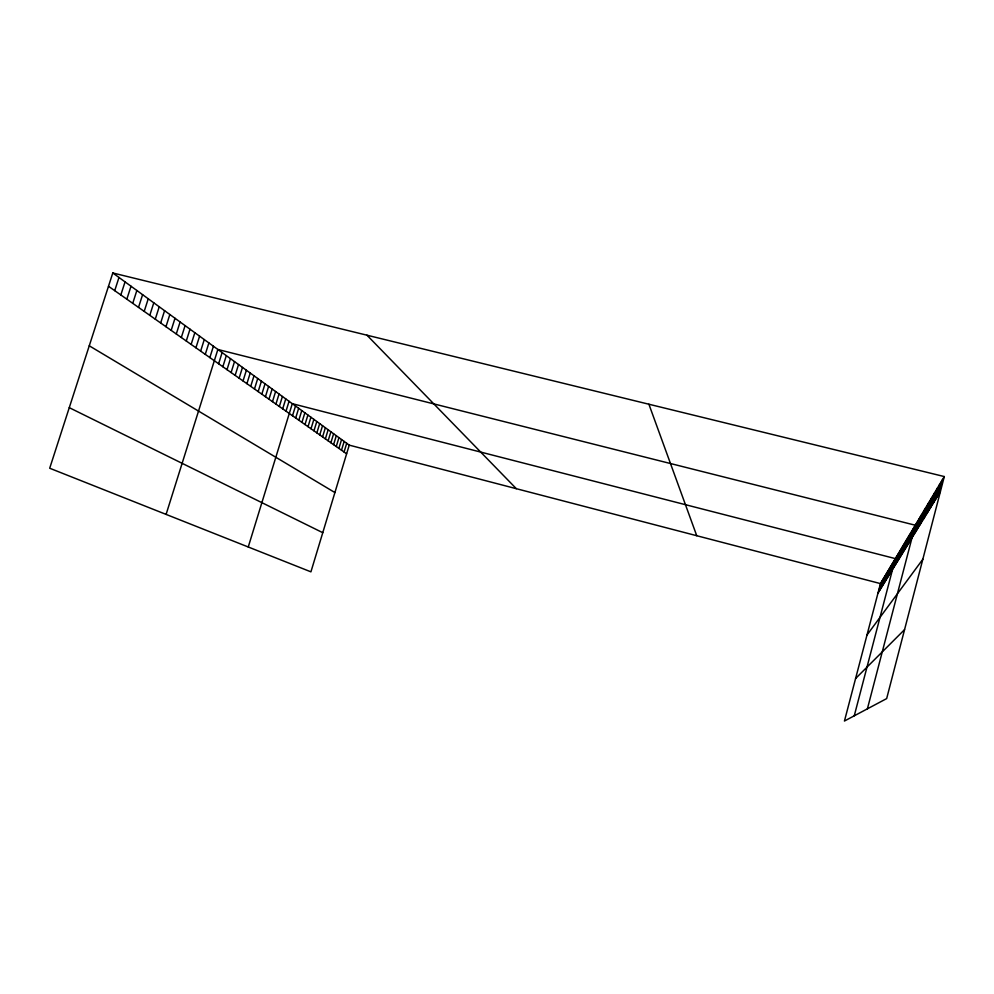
<?xml version="1.0" encoding="UTF-8"?>
<svg xmlns="http://www.w3.org/2000/svg" width="994" height="994" viewBox="0 0 994 994"><rect width="100%" height="100%" fill="white"/><g stroke="black" fill="none" stroke-linecap="round" stroke-linejoin="round"><path stroke-width="1.49" d="M922.084 521.378L925.588 507.934M923.451 519.166L926.992 505.586M924.842 516.905L928.408 503.2M926.271 514.594L929.862 500.765M927.713 512.245L931.341 498.292M929.191 509.847L932.857 495.757M930.695 507.412L934.385 493.173M932.223 504.915L935.963 490.551M933.788 502.368L937.566 487.855M935.391 499.783L939.193 485.122M937.019 497.124L940.858 482.326M938.684 494.428L942.56 479.468M944.3 476.561L886.66 698.596L844.44 721.035L880.473 583.602L944.3 476.561L112.794 272.965L49.7 468.236L310.923 571.848L349.242 445.138L112.794 272.965M878.646 591.964L881.131 582.509M879.292 590.908L881.79 581.391M879.951 589.852L882.461 580.26M880.622 588.771L883.144 579.117M881.293 587.678L883.828 577.961M881.976 586.559L884.536 576.793M882.66 585.441L885.244 575.613M883.368 584.298L885.952 574.408M884.076 583.155L886.685 573.19M884.797 581.987L887.418 571.948M885.517 580.794L888.164 570.705M886.263 579.601L888.922 569.425M887.008 578.384L889.692 568.146M887.766 577.141L890.462 566.841M888.537 575.899L891.258 565.524M889.319 574.619L892.053 564.182M890.115 573.339L892.861 562.815M890.922 572.035L893.693 561.436M891.73 570.705L894.525 560.044M854.256 715.817L895.37 558.616L292.298 403.676L248.251 546.986M893.395 567.996L896.228 557.187M894.252 566.617L897.097 555.721M895.109 565.213L897.98 554.242M895.992 563.797L898.874 552.739M896.874 562.343L899.794 551.21M897.781 560.877L900.713 549.657M898.7 559.398L901.645 548.092M899.632 557.882L902.602 546.489M900.576 556.342L903.571 544.861M901.533 554.789L904.552 543.221M902.502 553.198L905.546 541.544M903.496 551.595L906.565 539.841M904.503 549.955L907.597 538.127M905.522 548.303L908.64 536.362M906.565 546.613L909.696 534.586M907.621 544.898L910.777 532.772M908.69 543.159L911.883 530.933M909.783 541.382L912.989 529.057M910.889 539.58L914.132 527.155M867.402 708.834L915.288 525.217L217.86 349.478L166.097 514.407M913.2 535.828L916.493 523.192M914.405 533.877L917.723 521.129M915.623 531.889L918.978 519.03M916.878 529.864L920.258 516.892M918.145 527.802L921.55 514.718M919.438 525.702L922.867 512.494M920.755 523.565L924.221 510.233M333.586 444.641L336.295 435.72M336.258 446.53L338.942 437.646M338.892 448.381L341.563 439.547M341.501 450.22L344.16 441.435M344.073 452.022L346.707 443.299M313.955 430.837L316.8 421.518M316.862 432.887L319.683 423.618M319.733 434.9L322.541 425.705M322.578 436.9L325.361 427.755M325.373 438.876L328.144 429.781M328.144 440.827L330.89 431.781M330.878 442.74L333.611 433.757M292.509 415.74L295.504 406.012M295.69 417.989L298.66 408.31M298.834 420.201L301.778 410.584M301.94 422.375L304.86 412.821M304.996 424.537L307.904 415.045M308.028 426.662L310.911 417.231M311.01 428.762L313.868 419.381M272.48 401.651L275.611 391.524M275.934 404.086L279.041 394.022M279.339 406.484L282.42 396.482M282.694 408.845L285.75 398.905M286.011 411.168L289.043 401.303M250.724 386.343L254.004 375.794M254.476 388.989L257.732 378.503M258.179 391.586L261.41 381.187M261.832 394.158L265.038 383.821M265.435 396.693L268.604 386.43M268.976 399.19L272.132 388.989M231.105 372.539L234.522 361.605M235.143 375.384L238.535 364.525M239.132 378.18L242.486 367.407M243.045 380.951L246.375 370.24M246.91 383.659L250.215 373.036M209.846 357.579L213.412 346.223M218.618 363.754L222.122 352.572M222.842 366.736L226.321 355.628M227.005 369.656L230.459 358.635M186.276 341.004L190.003 329.188M191.146 344.421L194.836 332.704M195.93 347.788L199.595 336.171M200.639 351.106L204.279 339.575M205.273 354.373L208.877 342.93M165.961 326.703L169.837 314.502M171.167 330.368L175.006 318.266M176.286 333.972L180.1 321.969M181.318 337.513L185.095 325.61M144.205 311.395L148.243 298.772M149.783 315.322L153.784 302.81M155.275 319.186L159.226 306.773M160.668 322.975L164.582 310.675M126.834 299.182L131.009 286.222M132.736 303.332L136.849 290.484M138.514 307.394L142.602 294.671M114.72 290.658L118.982 277.463M120.833 294.957L125.045 281.886M878.013 593.008L940.374 491.67M867.004 635.004L922.817 559.287M855.586 678.529L904.552 629.637M349.242 445.138L880.473 583.602M69.269 407.664L322.764 532.685M89.261 345.8L334.903 492.552M108.495 286.272L346.62 453.811M366.972 335.202L516.333 488.688M648.896 404.223L696.744 535.716"/></g></svg>
